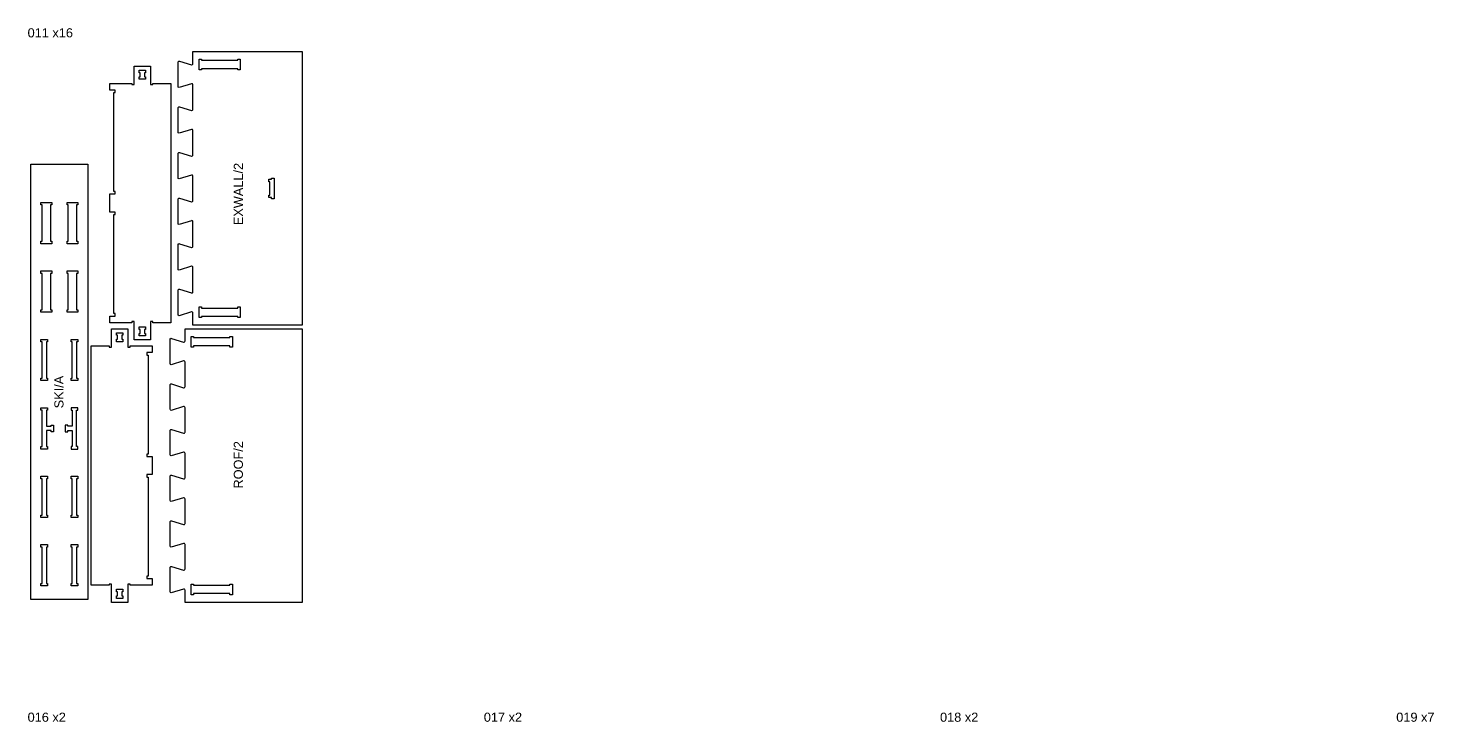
# Model space of a CAD drawing. Header units: millimetres. Extents: x -4719 to 10560, y -11118 to 9307.
# Drawn here: x 3354 to 9517, y 374 to 3415 of the extents above; entities that cross this region are included whole.
import ezdxf

# ---------------------------------------------------------------- set-up
doc = ezdxf.new("R2010")
doc.units = ezdxf.units.MM
doc.header["$MEASUREMENT"] = 0
for name, color, linetype, true_color in [('0_SHEET_BIRCHPLY_2440X1220', 1, 'Continuous', 0xff0000), ('1_ANYTOOL_1MMDEEP_INSIDE', 2, 'Continuous', 0xffff00), ('3_ANYTOOL_CUTTHROUGH_INSID', 4, 'Continuous', 0x00ffff), ('6_ANYTOOL_CUTTHROUGH_OUTSI', 5, 'Continuous', 0x0000ff)]:
    doc.layers.add(name, color=color, linetype=linetype, true_color=true_color)
doc.styles.add('textstyle208', font='standard')
doc.styles.add('textstyle36', font='standard')
doc.styles.add('textstyle41', font='standard')
doc.styles.add('textstyle42', font='standard')
doc.styles.add('textstyle43', font='standard')
doc.styles.add('textstyle44', font='standard')
doc.styles.add('textstyle92', font='standard')
doc.styles.add('textstyle93', font='standard')

msp = doc.modelspace()

# ---------------------------------------------------------------- linework, layer by layer
at = {"layer": '3_ANYTOOL_CUTTHROUGH_INSID'}
for points in [[(4103.3, 3231.7), (4103.3, 3278.7), (4114.3, 3278.7), (4114.3, 3273.7), (4273.3, 3273.7), (4273.3, 3278.7), (4284.3, 3278.7), (4284.3, 3231.7), (4273.3, 3231.7), (4273.3, 3236.7), (4114.3, 3236.7), (4114.3, 3231.7)], [(3840.4, 3190.4), (3840.4, 3201.4), (3845.4, 3201.4), (3845.4, 3219.4), (3840.4, 3219.4), (3840.4, 3230.4), (3869.4, 3230.4), (3869.4, 3219.4), (3864.4, 3219.4), (3864.4, 3201.4), (3869.4, 3201.4), (3869.4, 3190.4)], [(4408.8, 2752.7), (4421.8, 2752.7), (4421.8, 2757.7), (4432.8, 2757.7), (4432.8, 2666.7), (4421.8, 2666.7), (4421.8, 2671.7), (4408.8, 2671.7), (4408.8, 2682.7), (4413.8, 2682.7), (4413.8, 2741.7), (4408.8, 2741.7)], [(3457.6, 2650.5), (3457.6, 2639.5), (3452.6, 2639.5), (3452.6, 2480.5), (3457.6, 2480.5), (3457.6, 2469.5), (3410.6, 2469.5), (3410.6, 2480.5), (3415.6, 2480.5), (3415.6, 2639.5), (3410.6, 2639.5), (3410.6, 2650.5)], [(3571.6, 2650.5), (3571.6, 2639.5), (3566.6, 2639.5), (3566.6, 2480.5), (3571.6, 2480.5), (3571.6, 2469.5), (3524.6, 2469.5), (3524.6, 2480.5), (3529.6, 2480.5), (3529.6, 2639.5), (3524.6, 2639.5), (3524.6, 2650.5)], [(3457.6, 2350.5), (3457.6, 2339.5), (3452.6, 2339.5), (3452.6, 2180.5), (3457.6, 2180.5), (3457.6, 2169.5), (3410.6, 2169.5), (3410.6, 2180.5), (3415.6, 2180.5), (3415.6, 2339.5), (3410.6, 2339.5), (3410.6, 2350.5)], [(3571.6, 2350.5), (3571.6, 2339.5), (3566.6, 2339.5), (3566.6, 2180.5), (3571.6, 2180.5), (3571.6, 2169.5), (3524.6, 2169.5), (3524.6, 2180.5), (3529.6, 2180.5), (3529.6, 2339.5), (3524.6, 2339.5), (3524.6, 2350.5)], [(4103.3, 2192.7), (4114.3, 2192.7), (4114.3, 2187.7), (4273.3, 2187.7), (4273.3, 2192.7), (4284.3, 2192.7), (4284.3, 2145.7), (4273.3, 2145.7), (4273.3, 2150.7), (4114.3, 2150.7), (4114.3, 2145.7), (4103.3, 2145.7)], [(3840.4, 2105.4), (3869.4, 2105.4), (3869.4, 2094.4), (3864.4, 2094.4), (3864.4, 2076.4), (3869.4, 2076.4), (3869.4, 2065.4), (3840.4, 2065.4), (3840.4, 2076.4), (3845.4, 2076.4), (3845.4, 2094.4), (3840.4, 2094.4)], [(3439.6, 2050.5), (3439.6, 2039.5), (3434.6, 2039.5), (3434.6, 1880.5), (3439.6, 1880.5), (3439.6, 1869.5), (3410.6, 1869.5), (3410.6, 1880.5), (3415.6, 1880.5), (3415.6, 2039.5), (3410.6, 2039.5), (3410.6, 2050.5)], [(3571.6, 2050.5), (3571.6, 2039.5), (3566.6, 2039.5), (3566.6, 1880.5), (3571.6, 1880.5), (3571.6, 1869.5), (3542.6, 1869.5), (3542.6, 1880.5), (3547.6, 1880.5), (3547.6, 2039.5), (3542.6, 2039.5), (3542.6, 2050.5)], [(3740.9, 2079.7), (3769.9, 2079.7), (3769.9, 2068.7), (3764.9, 2068.7), (3764.9, 2050.7), (3769.9, 2050.7), (3769.9, 2039.7), (3740.9, 2039.7), (3740.9, 2050.7), (3745.9, 2050.7), (3745.9, 2068.7), (3740.9, 2068.7)], [(4068.7, 2063.7), (4079.7, 2063.7), (4079.7, 2058.7), (4238.7, 2058.7), (4238.7, 2063.7), (4249.7, 2063.7), (4249.7, 2016.7), (4238.7, 2016.7), (4238.7, 2021.7), (4079.7, 2021.7), (4079.7, 2016.7), (4068.7, 2016.7)], [(3415.6, 1739.5), (3410.6, 1739.5), (3410.6, 1750.5), (3439.6, 1750.5), (3439.6, 1739.5), (3434.6, 1739.5), (3434.6, 1669.5), (3454.6, 1669.5), (3454.6, 1674.5), (3465.6, 1674.5), (3465.6, 1645.5), (3454.6, 1645.5), (3454.6, 1650.5), (3434.6, 1650.5), (3434.6, 1580.5), (3439.6, 1580.5), (3439.6, 1569.5), (3410.6, 1569.5), (3410.6, 1580.5), (3415.6, 1580.5)], [(3566.6, 1739.5), (3571.6, 1739.5), (3571.6, 1750.5), (3542.6, 1750.5), (3542.6, 1739.5), (3547.6, 1739.5), (3547.6, 1669.5), (3527.6, 1669.5), (3527.6, 1674.5), (3516.6, 1674.5), (3516.6, 1645.5), (3527.6, 1645.5), (3527.6, 1650.5), (3547.6, 1650.5), (3547.6, 1580.5), (3542.6, 1580.5), (3542.6, 1569.5), (3571.6, 1569.5), (3571.6, 1580.5), (3566.6, 1580.5)], [(3439.6, 1450.5), (3439.6, 1439.5), (3434.6, 1439.5), (3434.6, 1280.5), (3439.6, 1280.5), (3439.6, 1269.5), (3410.6, 1269.5), (3410.6, 1280.5), (3415.6, 1280.5), (3415.6, 1439.5), (3410.6, 1439.5), (3410.6, 1450.5)], [(3571.6, 1450.5), (3571.6, 1439.5), (3566.6, 1439.5), (3566.6, 1280.5), (3571.6, 1280.5), (3571.6, 1269.5), (3542.6, 1269.5), (3542.6, 1280.5), (3547.6, 1280.5), (3547.6, 1439.5), (3542.6, 1439.5), (3542.6, 1450.5)], [(3439.6, 1150.5), (3439.6, 1139.5), (3434.6, 1139.5), (3434.6, 980.5), (3439.6, 980.5), (3439.6, 969.5), (3410.6, 969.5), (3410.6, 980.5), (3415.6, 980.5), (3415.6, 1139.5), (3410.6, 1139.5), (3410.6, 1150.5)], [(3571.6, 1150.5), (3571.6, 1139.5), (3566.6, 1139.5), (3566.6, 980.5), (3571.6, 980.5), (3571.6, 969.5), (3542.6, 969.5), (3542.6, 980.5), (3547.6, 980.5), (3547.6, 1139.5), (3542.6, 1139.5), (3542.6, 1150.5)], [(3740.9, 954.7), (3769.9, 954.7), (3769.9, 943.7), (3764.9, 943.7), (3764.9, 925.7), (3769.9, 925.7), (3769.9, 914.7), (3740.9, 914.7), (3740.9, 925.7), (3745.9, 925.7), (3745.9, 943.7), (3740.9, 943.7)], [(4068.7, 977.7), (4079.7, 977.7), (4079.7, 972.7), (4238.7, 972.7), (4238.7, 977.7), (4249.7, 977.7), (4249.7, 930.7), (4238.7, 930.7), (4238.7, 935.7), (4079.7, 935.7), (4079.7, 930.7), (4068.7, 930.7)]]:
    msp.add_lwpolyline(points, close=True, dxfattribs=at)
at = {"layer": '6_ANYTOOL_CUTTHROUGH_OUTSI'}
for points in [[(4011.8, 3066.9), (4014.4, 3070), (4017.7, 3069.8), (4069.8, 3053.7), (4072.3, 3053.6), (4074.6, 3054.6), (4076.3, 3056.5), (4076.8, 3059), (4076.8, 3165.5), (4076.3, 3168), (4074.6, 3169.9), (4072.3, 3170.9), (4069.8, 3170.7), (4016.3, 3154.3), (4012.6, 3155.9), (4011.8, 3159), (4011.8, 3266.9), (4014.4, 3270), (4017.7, 3269.8), (4069.8, 3253.7), (4072.3, 3253.6), (4074.6, 3254.6), (4076.3, 3256.5), (4076.8, 3259), (4076.8, 3312), (4555.1, 3312), (4555.1, 2112.5), (4076.8, 2112.5), (4076.8, 2165.5), (4076.3, 2168), (4074.6, 2169.9), (4072.3, 2170.9), (4069.8, 2170.7), (4016.3, 2154.3), (4012.6, 2155.9), (4011.8, 2159), (4011.8, 2266.9), (4014.4, 2270), (4017.7, 2269.8), (4069.8, 2253.7), (4072.3, 2253.6), (4074.6, 2254.6), (4076.3, 2256.5), (4076.8, 2259), (4076.8, 2365.5), (4076.3, 2368), (4074.6, 2369.9), (4072.3, 2370.9), (4069.8, 2370.7), (4016.3, 2354.3), (4012.6, 2355.9), (4011.8, 2359), (4011.8, 2466.9), (4014.4, 2470), (4017.7, 2469.8), (4069.8, 2453.7), (4072.3, 2453.6), (4074.6, 2454.6), (4076.3, 2456.5), (4076.8, 2459), (4076.8, 2565.5), (4076.3, 2568), (4074.6, 2569.9), (4072.3, 2570.9), (4069.8, 2570.7), (4016.3, 2554.3), (4012.6, 2555.9), (4011.8, 2559), (4011.8, 2666.9), (4014.4, 2670), (4017.7, 2669.8), (4069.8, 2653.7), (4072.3, 2653.6), (4074.6, 2654.6), (4076.3, 2656.5), (4076.8, 2659), (4076.8, 2765.5), (4076.3, 2768), (4074.6, 2769.9), (4072.3, 2770.9), (4069.8, 2770.7), (4016.3, 2754.3), (4012.6, 2755.9), (4011.8, 2759), (4011.8, 2866.9), (4014.4, 2870), (4017.7, 2869.8), (4069.8, 2853.7), (4072.3, 2853.6), (4074.6, 2854.6), (4076.3, 2856.5), (4076.8, 2859), (4076.8, 2965.5), (4076.3, 2968), (4074.6, 2969.9), (4072.3, 2970.9), (4069.8, 2970.7), (4016.3, 2954.3), (4012.6, 2955.9), (4011.8, 2959)], [(3730.2, 3132.7), (3735.2, 3132.7), (3735.2, 3143.2), (3712.2, 3143.2), (3712.2, 3172.7), (3808.7, 3172.7), (3808.7, 3167.7), (3819.2, 3167.7), (3819.2, 3247.7), (3890.7, 3247.7), (3890.7, 3167.7), (3901.2, 3167.7), (3901.2, 3172.7), (3979.7, 3172.7), (3979.7, 2123.2), (3901.2, 2123.2), (3901.2, 2128.2), (3890.7, 2128.2), (3890.7, 2048.2), (3819.2, 2048.2), (3819.2, 2128.2), (3808.7, 2128.2), (3808.7, 2123.2), (3712.2, 2123.2), (3712.2, 2152.7), (3735.2, 2152.7), (3735.2, 2163.2), (3730.2, 2163.2), (3730.2, 2597.7), (3735.2, 2597.7), (3735.2, 2608.2), (3712.2, 2608.2), (3712.2, 2687.7), (3735.2, 2687.7), (3735.2, 2698.2), (3730.2, 2698.2)], [(3615.9, 2818.7), (3615.9, 910.3), (3366.4, 910.3), (3366.4, 2818.7)], [(3630.9, 1614.3), (3630.9, 2021.7), (3708.9, 2021.7), (3708.9, 2016.7), (3719.9, 2016.7), (3719.9, 2096.7), (3790.9, 2096.7), (3790.9, 2016.7), (3801.9, 2016.7), (3801.9, 2021.7), (3897.9, 2021.7), (3897.9, 1992.7), (3874.9, 1992.7), (3874.9, 1981.7), (3879.9, 1981.7), (3879.9, 1547.7), (3874.9, 1547.7), (3874.9, 1536.7), (3897.9, 1536.7), (3897.9, 1457.7), (3874.9, 1457.7), (3874.9, 1446.7), (3879.9, 1446.7), (3879.9, 1012.7), (3874.9, 1012.7), (3874.9, 1001.7), (3897.9, 1001.7), (3897.9, 972.7), (3801.9, 972.7), (3801.9, 977.7), (3790.9, 977.7), (3790.9, 897.7), (3719.9, 897.7), (3719.9, 977.7), (3708.9, 977.7), (3708.9, 972.7), (3630.9, 972.7)], [(4042.2, 2097), (4555.1, 2097), (4555.1, 897.5), (4042.2, 897.5), (4042.2, 950.5), (4041.7, 953), (4040, 954.9), (4037.7, 955.9), (4035.1, 955.7), (3981.7, 939.3), (3978, 940.9), (3977.2, 944), (3977.2, 1051.9), (3979.8, 1055), (3983.1, 1054.8), (4035.1, 1038.8), (4037.7, 1038.6), (4040, 1039.6), (4041.7, 1041.5), (4042.2, 1044), (4042.2, 1150.5), (4041.7, 1153), (4040, 1154.9), (4037.7, 1155.9), (4035.1, 1155.7), (3981.7, 1139.3), (3978, 1140.9), (3977.2, 1144), (3977.2, 1251.9), (3979.8, 1255), (3983.1, 1254.8), (4035.1, 1238.8), (4037.7, 1238.6), (4040, 1239.6), (4041.7, 1241.5), (4042.2, 1244), (4042.2, 1350.5), (4041.7, 1353), (4040, 1354.9), (4037.7, 1355.9), (4035.1, 1355.7), (3981.7, 1339.3), (3978, 1340.9), (3977.2, 1344), (3977.2, 1451.9), (3979.8, 1455), (3983.1, 1454.8), (4035.1, 1438.7), (4037.7, 1438.6), (4040, 1439.6), (4041.7, 1441.5), (4042.2, 1444), (4042.2, 1550.5), (4041.7, 1553), (4040, 1554.9), (4037.7, 1555.9), (4035.1, 1555.7), (3981.7, 1539.3), (3978, 1540.9), (3977.2, 1544), (3977.2, 1651.9), (3979.8, 1655), (3983.1, 1654.8), (4035.1, 1638.7), (4037.7, 1638.6), (4040, 1639.6), (4041.7, 1641.5), (4042.2, 1644), (4042.2, 1750.5), (4041.7, 1753), (4040, 1754.9), (4037.7, 1755.9), (4035.1, 1755.7), (3981.7, 1739.3), (3978, 1740.9), (3977.2, 1744), (3977.2, 1851.9), (3979.8, 1855), (3983.1, 1854.8), (4035.1, 1838.7), (4037.7, 1838.6), (4040, 1839.6), (4041.7, 1841.5), (4042.2, 1844), (4042.2, 1950.5), (4041.7, 1953), (4040, 1954.9), (4037.7, 1955.9), (4035.1, 1955.7), (3981.7, 1939.3), (3978, 1940.9), (3977.2, 1944), (3977.2, 2051.9), (3979.8, 2055), (3983.1, 2054.8), (4035.1, 2038.7), (4037.7, 2038.6), (4040, 2039.6), (4041.7, 2041.5), (4042.2, 2044)]]:
    msp.add_lwpolyline(points, close=True, dxfattribs=at)

# ---------------------------------------------------------------- texts
at = {"layer": '0_SHEET_BIRCHPLY_2440X1220', "char_height": 40, "attachment_point": 1}
for s, insert, width, style in [('\\fArial;011 x16', (3351.9, 3414.2), 232.771, 'textstyle36'), ('\\fArial;016 x2', (3351.9, 414.2), 201.205, 'textstyle41'), ('\\fArial;017 x2', (5351.9, 414.2), 201.205, 'textstyle42'), ('\\fArial;018 x2', (7351.9, 414.2), 201.205, 'textstyle43'), ('\\fArial;019 x7', (9351.9, 414.2), 201.928, 'textstyle44')]:
    msp.add_mtext(s, dxfattribs=dict(at, insert=insert, width=width, style=style))
at = {"layer": '1_ANYTOOL_1MMDEEP_INSIDE', "char_height": 40, "attachment_point": 1, "rotation": 90}
for s, insert, width, style in [('\\fArial;EXWALL/2', (4255.8, 2550.9), 303.373, 'textstyle93'), ('\\fArial;SKI/A', (3469.1, 1748.1), 178.795, 'textstyle208'), ('\\fArial;ROOF/2', (4255.8, 1396.5), 238.795, 'textstyle92')]:
    msp.add_mtext(s, dxfattribs=dict(at, insert=insert, width=width, style=style))

doc.saveas('drawing.dxf')
